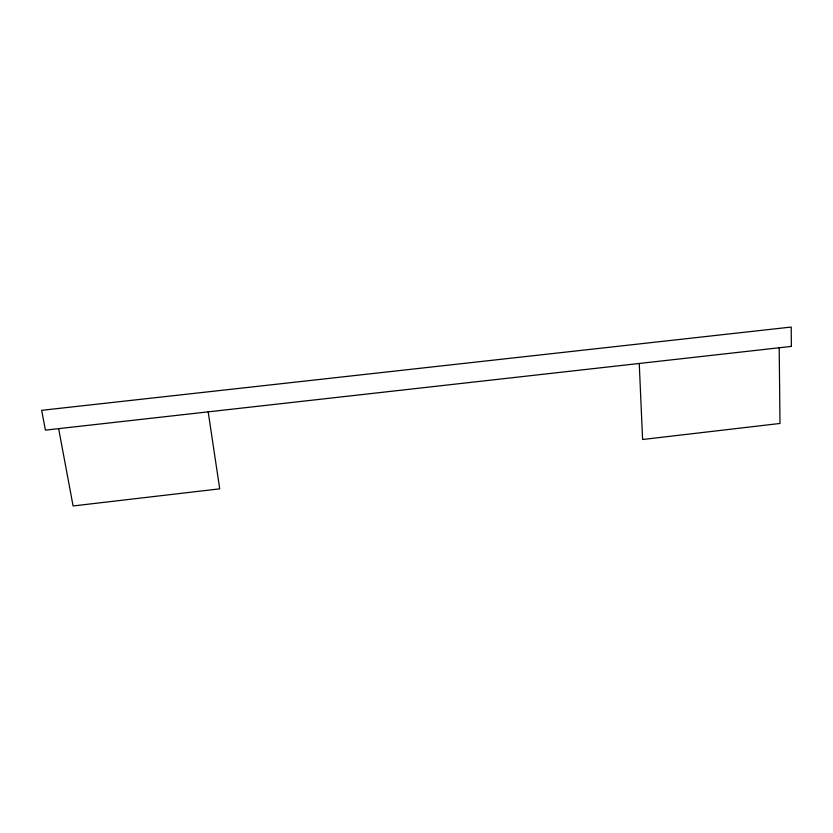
<?xml version="1.0" encoding="UTF-8"?>
<svg xmlns="http://www.w3.org/2000/svg" width="833" height="833" viewBox="0 0 833 833"><rect width="100%" height="100%" fill="white"/><g stroke="black" fill="none" stroke-linecap="round" stroke-linejoin="round"><path stroke-width="1.25" d="M58.643 428.641L73.096 505.954L219.714 488.846L208.188 411.856M639.244 363.48L642.597 439.501L779.99 423.466L779.199 347.767M791.35 346.403L45.419 430.12L41.65 410.325L791.204 327.046L791.35 346.403"/></g></svg>
